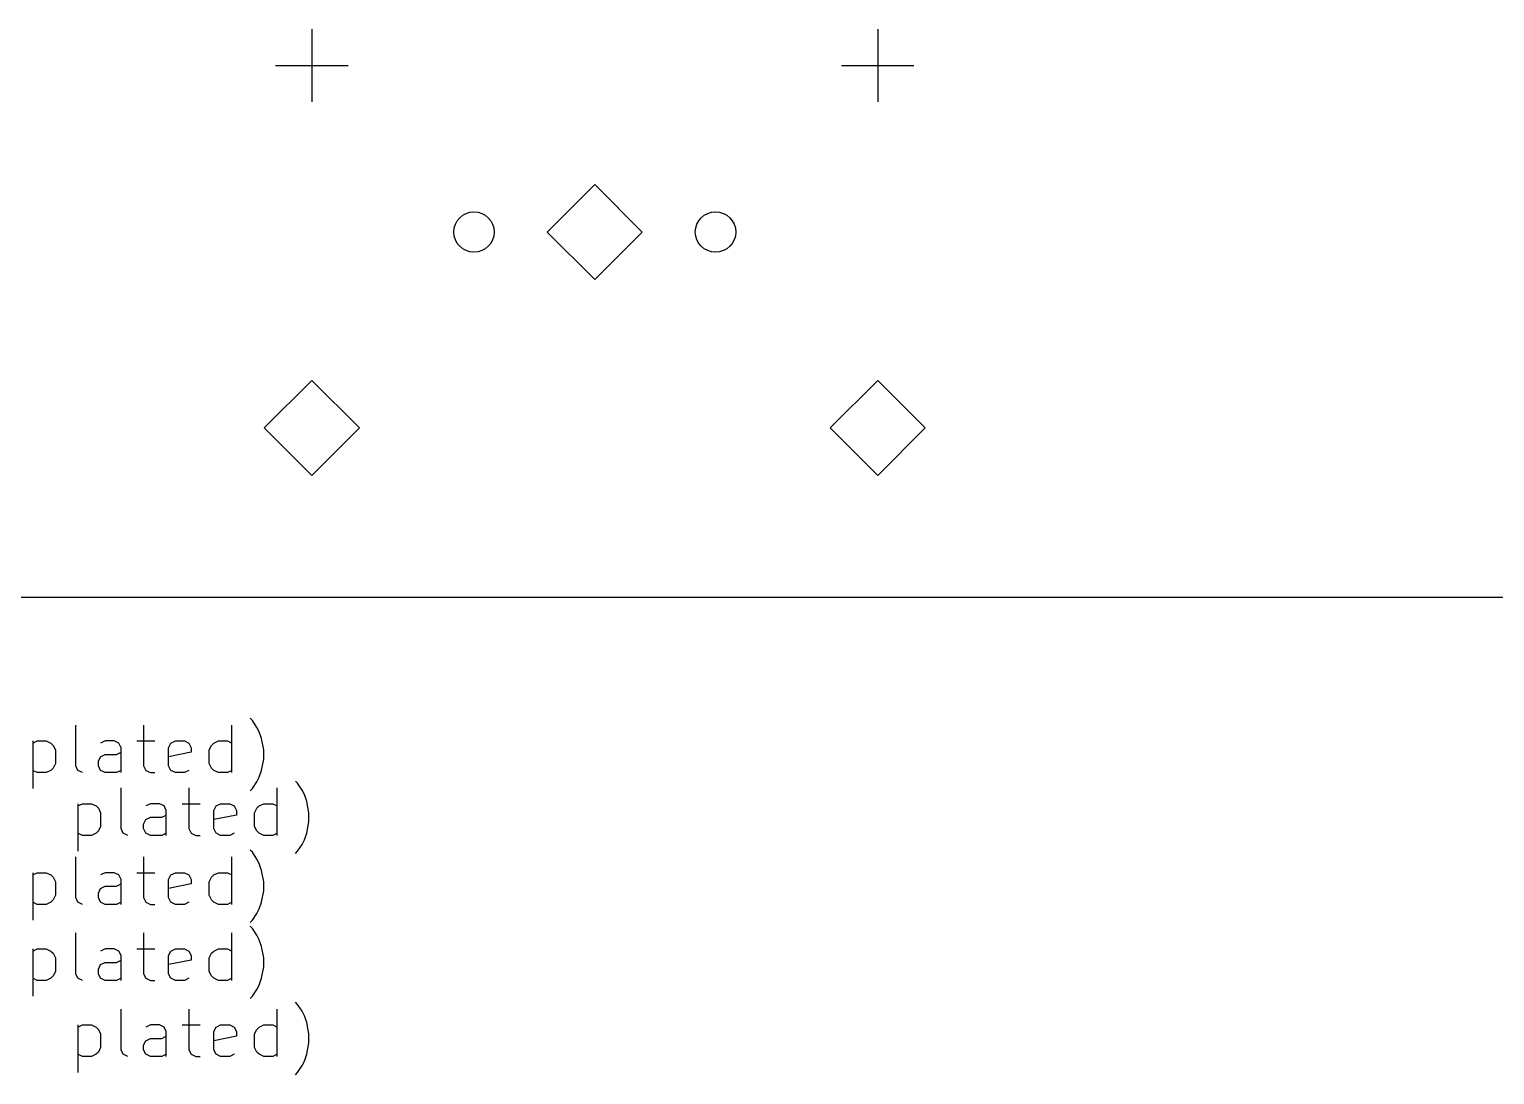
# Model space of a CAD drawing. Extents: x 0.63 to 10.16, y -5.71 to -0.71.
# Drawn here: x 3.001 to 5.427, y -5.711 to -3.981 of the extents above; entities that cross this region are included whole.
import ezdxf

# ---------------------------------------------------------------- set-up
doc = ezdxf.new("R2010")
doc.units = 0
doc.header["$MEASUREMENT"] = 0
doc.layers.add('BLACK', color=7, linetype='CONTINUOUS')

msp = doc.modelspace()

# ---------------------------------------------------------------- linework, layer by layer
at = {"layer": 'BLACK', "linetype": 'CONTINUOUS'}
for p, q in [((3.46875, -3.98059), (3.46875, -4.10066)), ((4.40576, -3.98059), (4.40576, -4.10066)), ((3.40871, -4.04062), (3.52879, -4.04062)), ((4.34572, -4.04062), (4.4658, -4.04062)), ((3.93725, -4.23748), (3.85851, -4.31622)), ((4.01599, -4.31622), (3.93725, -4.23748)), ((3.85851, -4.31622), (3.93725, -4.39496)), ((3.93725, -4.39496), (4.01599, -4.31622)), ((3.46875, -4.56188), (3.39001, -4.64062)), ((3.54749, -4.64062), (3.46875, -4.56188)), ((4.40576, -4.56188), (4.32702, -4.64062)), ((4.4845, -4.64062), (4.40576, -4.56188)), ((3.39001, -4.64062), (3.46875, -4.71937)), ((3.46875, -4.71937), (3.54749, -4.64062)), ((4.32702, -4.64062), (4.40576, -4.71937)), ((4.40576, -4.71937), (4.4845, -4.64062)), ((10.1575, -4.92126), (0.708661, -4.92126)), ((3.07783, -5.19997), (3.07783, -5.13247)), ((3.19031, -5.13247), (3.19031, -5.19997)), ((3.33655, -5.21121), (3.33655, -5.13247)), ((3.37029, -5.12497), (3.36654, -5.12123)), ((3.37779, -5.13622), (3.37029, -5.12497)), ((3.38154, -5.14372), (3.37779, -5.13622)), ((3.38529, -5.15497), (3.38154, -5.14372)), ((3.00659, -5.15872), (3.00659, -5.23746)), ((3.00659, -5.16247), (3.01409, -5.15872)), ((3.01409, -5.15872), (3.02908, -5.15872)), ((3.02908, -5.15872), (3.03658, -5.16247)), ((3.03658, -5.16247), (3.04033, -5.16622)), ((3.04033, -5.16622), (3.04408, -5.17372)), ((3.12657, -5.15872), (3.11907, -5.16247)), ((3.14157, -5.15872), (3.12657, -5.15872)), ((3.14907, -5.16247), (3.14157, -5.15872)), ((3.15282, -5.16997), (3.14907, -5.16247)), ((3.17906, -5.15872), (3.20906, -5.15872)), ((3.23156, -5.16997), (3.23531, -5.16247)), ((3.23531, -5.16247), (3.24281, -5.15872)), ((3.24281, -5.15872), (3.25781, -5.15872)), ((3.25781, -5.15872), (3.2653, -5.16247)), ((3.2653, -5.16247), (3.26905, -5.16997)), ((3.29905, -5.17372), (3.3028, -5.16622)), ((3.3028, -5.16622), (3.30655, -5.16247)), ((3.30655, -5.16247), (3.31405, -5.15872)), ((3.31405, -5.15872), (3.32905, -5.15872)), ((3.32905, -5.15872), (3.33655, -5.16247)), ((3.38904, -5.17372), (3.38529, -5.15497)), ((3.04408, -5.17372), (3.04408, -5.19622)), ((3.11532, -5.19247), (3.11907, -5.18497)), ((3.11532, -5.19997), (3.11532, -5.19247)), ((3.11907, -5.18497), (3.12657, -5.18122)), ((3.12657, -5.18122), (3.14532, -5.18122)), ((3.14532, -5.18122), (3.15282, -5.17747)), ((3.15282, -5.21121), (3.15282, -5.16997)), ((3.23156, -5.19997), (3.23156, -5.16997)), ((3.26905, -5.17747), (3.23156, -5.18497)), ((3.26905, -5.16997), (3.26905, -5.17747)), ((3.29905, -5.19622), (3.29905, -5.17372)), ((3.38529, -5.20746), (3.38904, -5.18872)), ((3.38904, -5.18872), (3.38904, -5.17372)), ((3.01409, -5.21121), (3.00659, -5.20746)), ((3.02908, -5.21121), (3.01409, -5.21121)), ((3.03658, -5.20746), (3.02908, -5.21121)), ((3.04033, -5.20371), (3.03658, -5.20746)), ((3.04408, -5.19622), (3.04033, -5.20371)), ((3.08158, -5.20746), (3.07783, -5.19997)), ((3.08908, -5.21121), (3.08158, -5.20746)), ((3.11907, -5.20746), (3.11532, -5.19997)), ((3.12657, -5.21121), (3.11907, -5.20746)), ((3.14532, -5.21121), (3.12657, -5.21121)), ((3.15282, -5.20746), (3.14532, -5.21121)), ((3.19031, -5.19997), (3.19406, -5.20746)), ((3.19406, -5.20746), (3.20156, -5.21121)), ((3.20156, -5.21121), (3.20906, -5.21121)), ((3.23531, -5.20746), (3.23156, -5.19997)), ((3.24281, -5.21121), (3.23531, -5.20746)), ((3.25781, -5.21121), (3.24281, -5.21121)), ((3.2653, -5.20746), (3.25781, -5.21121)), ((3.3028, -5.20371), (3.29905, -5.19622)), ((3.30655, -5.20746), (3.3028, -5.20371)), ((3.31405, -5.21121), (3.30655, -5.20746)), ((3.32905, -5.21121), (3.31405, -5.21121)), ((3.33655, -5.20746), (3.32905, -5.21121)), ((3.38154, -5.21871), (3.38529, -5.20746)), ((3.15282, -5.3039), (3.15282, -5.23641)), ((3.2653, -5.23641), (3.2653, -5.3039)), ((3.36654, -5.24121), (3.37029, -5.23746)), ((3.37029, -5.23746), (3.37779, -5.22621)), ((3.37779, -5.22621), (3.38154, -5.21871)), ((3.41154, -5.31515), (3.41154, -5.23641)), ((3.44528, -5.22891), (3.44153, -5.22516)), ((3.45278, -5.24016), (3.44528, -5.22891)), ((3.45653, -5.24766), (3.45278, -5.24016)), ((3.08158, -5.26266), (3.08158, -5.3414)), ((3.08158, -5.26641), (3.08908, -5.26266)), ((3.08908, -5.26266), (3.10407, -5.26266)), ((3.10407, -5.26266), (3.11157, -5.26641)), ((3.20156, -5.26266), (3.19406, -5.26641)), ((3.21656, -5.26266), (3.20156, -5.26266)), ((3.22406, -5.26641), (3.21656, -5.26266)), ((3.25406, -5.26266), (3.28405, -5.26266)), ((3.3103, -5.26641), (3.3178, -5.26266)), ((3.3178, -5.26266), (3.3328, -5.26266)), ((3.3328, -5.26266), (3.34029, -5.26641)), ((3.38154, -5.26641), (3.38904, -5.26266)), ((3.38904, -5.26266), (3.40404, -5.26266)), ((3.40404, -5.26266), (3.41154, -5.26641)), ((3.46028, -5.25891), (3.45653, -5.24766)), ((3.46403, -5.27766), (3.46028, -5.25891)), ((3.11157, -5.26641), (3.11532, -5.27016)), ((3.11532, -5.27016), (3.11907, -5.27766)), ((3.11907, -5.27766), (3.11907, -5.30015)), ((3.19031, -5.2964), (3.19406, -5.2889)), ((3.19406, -5.2889), (3.20156, -5.28515)), ((3.20156, -5.28515), (3.22031, -5.28515)), ((3.22031, -5.28515), (3.22781, -5.28141)), ((3.22781, -5.27391), (3.22406, -5.26641)), ((3.22781, -5.31515), (3.22781, -5.27391)), ((3.30655, -5.27391), (3.3103, -5.26641)), ((3.30655, -5.3039), (3.30655, -5.27391)), ((3.34404, -5.28141), (3.30655, -5.2889)), ((3.34029, -5.26641), (3.34404, -5.27391)), ((3.34404, -5.27391), (3.34404, -5.28141)), ((3.37404, -5.27766), (3.37779, -5.27016)), ((3.37404, -5.30015), (3.37404, -5.27766)), ((3.37779, -5.27016), (3.38154, -5.26641)), ((3.46403, -5.29265), (3.46403, -5.27766)), ((3.08908, -5.31515), (3.08158, -5.3114)), ((3.11157, -5.3114), (3.10407, -5.31515)), ((3.11532, -5.30765), (3.11157, -5.3114)), ((3.11907, -5.30015), (3.11532, -5.30765)), ((3.15657, -5.3114), (3.15282, -5.3039)), ((3.16407, -5.31515), (3.15657, -5.3114)), ((3.19031, -5.3039), (3.19031, -5.2964)), ((3.19406, -5.3114), (3.19031, -5.3039)), ((3.20156, -5.31515), (3.19406, -5.3114)), ((3.22781, -5.3114), (3.22031, -5.31515)), ((3.2653, -5.3039), (3.26905, -5.3114)), ((3.26905, -5.3114), (3.27655, -5.31515)), ((3.3103, -5.3114), (3.30655, -5.3039)), ((3.3178, -5.31515), (3.3103, -5.3114)), ((3.34029, -5.3114), (3.3328, -5.31515)), ((3.37779, -5.30765), (3.37404, -5.30015)), ((3.38154, -5.3114), (3.37779, -5.30765)), ((3.38904, -5.31515), (3.38154, -5.3114)), ((3.41154, -5.3114), (3.40404, -5.31515)), ((3.45653, -5.32265), (3.46028, -5.3114)), ((3.46028, -5.3114), (3.46403, -5.29265)), ((3.10407, -5.31515), (3.08908, -5.31515)), ((3.22031, -5.31515), (3.20156, -5.31515)), ((3.27655, -5.31515), (3.28405, -5.31515)), ((3.3328, -5.31515), (3.3178, -5.31515)), ((3.40404, -5.31515), (3.38904, -5.31515)), ((3.44528, -5.3414), (3.45278, -5.33015)), ((3.45278, -5.33015), (3.45653, -5.32265)), ((3.07783, -5.41808), (3.07783, -5.35058)), ((3.19031, -5.35058), (3.19031, -5.41808)), ((3.33655, -5.42932), (3.33655, -5.35058)), ((3.37029, -5.34309), (3.36654, -5.33934)), ((3.37779, -5.35433), (3.37029, -5.34309)), ((3.38154, -5.36183), (3.37779, -5.35433)), ((3.38529, -5.37308), (3.38154, -5.36183)), ((3.44153, -5.34515), (3.44528, -5.3414)), ((3.00659, -5.37683), (3.00659, -5.45557)), ((3.00659, -5.38058), (3.01409, -5.37683)), ((3.01409, -5.37683), (3.02908, -5.37683)), ((3.02908, -5.37683), (3.03658, -5.38058)), ((3.03658, -5.38058), (3.04033, -5.38433)), ((3.04033, -5.38433), (3.04408, -5.39183)), ((3.12657, -5.37683), (3.11907, -5.38058)), ((3.14157, -5.37683), (3.12657, -5.37683)), ((3.14907, -5.38058), (3.14157, -5.37683)), ((3.15282, -5.38808), (3.14907, -5.38058)), ((3.17906, -5.37683), (3.20906, -5.37683)), ((3.23156, -5.38808), (3.23531, -5.38058)), ((3.23531, -5.38058), (3.24281, -5.37683)), ((3.24281, -5.37683), (3.25781, -5.37683)), ((3.25781, -5.37683), (3.2653, -5.38058)), ((3.2653, -5.38058), (3.26905, -5.38808)), ((3.29905, -5.39183), (3.3028, -5.38433)), ((3.3028, -5.38433), (3.30655, -5.38058)), ((3.30655, -5.38058), (3.31405, -5.37683)), ((3.31405, -5.37683), (3.32905, -5.37683)), ((3.32905, -5.37683), (3.33655, -5.38058)), ((3.38904, -5.39183), (3.38529, -5.37308)), ((3.04408, -5.39183), (3.04408, -5.41433)), ((3.11532, -5.41058), (3.11907, -5.40308)), ((3.11532, -5.41808), (3.11532, -5.41058)), ((3.11907, -5.40308), (3.12657, -5.39933)), ((3.12657, -5.39933), (3.14532, -5.39933)), ((3.14532, -5.39933), (3.15282, -5.39558)), ((3.15282, -5.42932), (3.15282, -5.38808)), ((3.23156, -5.41808), (3.23156, -5.38808)), ((3.26905, -5.39558), (3.23156, -5.40308)), ((3.26905, -5.38808), (3.26905, -5.39558)), ((3.29905, -5.41433), (3.29905, -5.39183)), ((3.38529, -5.42557), (3.38904, -5.40683)), ((3.38904, -5.40683), (3.38904, -5.39183)), ((3.01409, -5.42932), (3.00659, -5.42557)), ((3.02908, -5.42932), (3.01409, -5.42932)), ((3.03658, -5.42557), (3.02908, -5.42932)), ((3.04033, -5.42183), (3.03658, -5.42557)), ((3.04408, -5.41433), (3.04033, -5.42183)), ((3.08158, -5.42557), (3.07783, -5.41808)), ((3.08908, -5.42932), (3.08158, -5.42557)), ((3.11907, -5.42557), (3.11532, -5.41808)), ((3.12657, -5.42932), (3.11907, -5.42557)), ((3.14532, -5.42932), (3.12657, -5.42932)), ((3.15282, -5.42557), (3.14532, -5.42932)), ((3.19031, -5.41808), (3.19406, -5.42557)), ((3.19406, -5.42557), (3.20156, -5.42932)), ((3.20156, -5.42932), (3.20906, -5.42932)), ((3.23531, -5.42557), (3.23156, -5.41808)), ((3.24281, -5.42932), (3.23531, -5.42557)), ((3.25781, -5.42932), (3.24281, -5.42932)), ((3.2653, -5.42557), (3.25781, -5.42932)), ((3.3028, -5.42183), (3.29905, -5.41433)), ((3.30655, -5.42557), (3.3028, -5.42183)), ((3.31405, -5.42932), (3.30655, -5.42557)), ((3.32905, -5.42932), (3.31405, -5.42932)), ((3.33655, -5.42557), (3.32905, -5.42932)), ((3.38154, -5.43682), (3.38529, -5.42557)), ((3.36654, -5.45932), (3.37029, -5.45557)), ((3.37029, -5.45557), (3.37779, -5.44432)), ((3.37779, -5.44432), (3.38154, -5.43682)), ((3.07783, -5.54406), (3.07783, -5.47657)), ((3.19031, -5.47657), (3.19031, -5.54406)), ((3.33655, -5.55531), (3.33655, -5.47657)), ((3.37029, -5.46907), (3.36654, -5.46532)), ((3.37779, -5.48032), (3.37029, -5.46907)), ((3.38154, -5.48782), (3.37779, -5.48032)), ((3.00659, -5.50282), (3.00659, -5.58156)), ((3.00659, -5.50656), (3.01409, -5.50282)), ((3.01409, -5.50282), (3.02908, -5.50282)), ((3.02908, -5.50282), (3.03658, -5.50656)), ((3.03658, -5.50656), (3.04033, -5.51031)), ((3.12657, -5.50282), (3.11907, -5.50656)), ((3.14157, -5.50282), (3.12657, -5.50282)), ((3.14907, -5.50656), (3.14157, -5.50282)), ((3.15282, -5.51406), (3.14907, -5.50656)), ((3.17906, -5.50282), (3.20906, -5.50282)), ((3.23156, -5.51406), (3.23531, -5.50656)), ((3.23531, -5.50656), (3.24281, -5.50282)), ((3.24281, -5.50282), (3.25781, -5.50282)), ((3.25781, -5.50282), (3.2653, -5.50656)), ((3.2653, -5.50656), (3.26905, -5.51406)), ((3.3028, -5.51031), (3.30655, -5.50656)), ((3.30655, -5.50656), (3.31405, -5.50282)), ((3.31405, -5.50282), (3.32905, -5.50282)), ((3.32905, -5.50282), (3.33655, -5.50656)), ((3.38529, -5.49907), (3.38154, -5.48782)), ((3.38904, -5.51781), (3.38529, -5.49907)), ((3.04033, -5.51031), (3.04408, -5.51781)), ((3.04408, -5.51781), (3.04408, -5.54031)), ((3.11532, -5.53656), (3.11907, -5.52906)), ((3.11907, -5.52906), (3.12657, -5.52531)), ((3.12657, -5.52531), (3.14532, -5.52531)), ((3.14532, -5.52531), (3.15282, -5.52156)), ((3.15282, -5.55531), (3.15282, -5.51406)), ((3.23156, -5.54406), (3.23156, -5.51406)), ((3.26905, -5.52156), (3.23156, -5.52906)), ((3.26905, -5.51406), (3.26905, -5.52156)), ((3.29905, -5.51781), (3.3028, -5.51031)), ((3.29905, -5.54031), (3.29905, -5.51781)), ((3.38904, -5.53281), (3.38904, -5.51781)), ((3.01409, -5.55531), (3.00659, -5.55156)), ((3.02908, -5.55531), (3.01409, -5.55531)), ((3.03658, -5.55156), (3.02908, -5.55531)), ((3.04033, -5.54781), (3.03658, -5.55156)), ((3.04408, -5.54031), (3.04033, -5.54781)), ((3.08158, -5.55156), (3.07783, -5.54406)), ((3.08908, -5.55531), (3.08158, -5.55156)), ((3.11532, -5.54406), (3.11532, -5.53656)), ((3.11907, -5.55156), (3.11532, -5.54406)), ((3.12657, -5.55531), (3.11907, -5.55156)), ((3.14532, -5.55531), (3.12657, -5.55531)), ((3.15282, -5.55156), (3.14532, -5.55531)), ((3.19031, -5.54406), (3.19406, -5.55156)), ((3.19406, -5.55156), (3.20156, -5.55531)), ((3.20156, -5.55531), (3.20906, -5.55531)), ((3.23531, -5.55156), (3.23156, -5.54406)), ((3.24281, -5.55531), (3.23531, -5.55156)), ((3.25781, -5.55531), (3.24281, -5.55531)), ((3.2653, -5.55156), (3.25781, -5.55531)), ((3.3028, -5.54781), (3.29905, -5.54031)), ((3.30655, -5.55156), (3.3028, -5.54781)), ((3.31405, -5.55531), (3.30655, -5.55156)), ((3.32905, -5.55531), (3.31405, -5.55531)), ((3.33655, -5.55156), (3.32905, -5.55531)), ((3.38154, -5.56281), (3.38529, -5.55156)), ((3.38529, -5.55156), (3.38904, -5.53281)), ((3.37029, -5.58156), (3.37779, -5.57031)), ((3.37779, -5.57031), (3.38154, -5.56281)), ((3.15282, -5.67004), (3.15282, -5.60255)), ((3.2653, -5.60255), (3.2653, -5.67004)), ((3.36654, -5.5853), (3.37029, -5.58156)), ((3.41154, -5.68129), (3.41154, -5.60255)), ((3.44528, -5.59505), (3.44153, -5.5913)), ((3.45278, -5.6063), (3.44528, -5.59505)), ((3.08158, -5.6288), (3.08158, -5.70754)), ((3.08158, -5.63255), (3.08908, -5.6288)), ((3.08908, -5.6288), (3.10407, -5.6288)), ((3.10407, -5.6288), (3.11157, -5.63255)), ((3.20156, -5.6288), (3.19406, -5.63255)), ((3.21656, -5.6288), (3.20156, -5.6288)), ((3.22406, -5.63255), (3.21656, -5.6288)), ((3.25406, -5.6288), (3.28405, -5.6288)), ((3.3103, -5.63255), (3.3178, -5.6288)), ((3.3178, -5.6288), (3.3328, -5.6288)), ((3.3328, -5.6288), (3.34029, -5.63255)), ((3.38154, -5.63255), (3.38904, -5.6288)), ((3.38904, -5.6288), (3.40404, -5.6288)), ((3.40404, -5.6288), (3.41154, -5.63255)), ((3.45653, -5.6138), (3.45278, -5.6063)), ((3.46028, -5.62505), (3.45653, -5.6138)), ((3.46403, -5.6438), (3.46028, -5.62505)), ((3.11157, -5.63255), (3.11532, -5.6363)), ((3.11532, -5.6363), (3.11907, -5.6438)), ((3.11907, -5.6438), (3.11907, -5.66629)), ((3.19406, -5.65505), (3.20156, -5.6513)), ((3.20156, -5.6513), (3.22031, -5.6513)), ((3.22031, -5.6513), (3.22781, -5.64755)), ((3.22781, -5.64005), (3.22406, -5.63255)), ((3.22781, -5.68129), (3.22781, -5.64005)), ((3.30655, -5.64005), (3.3103, -5.63255)), ((3.30655, -5.67004), (3.30655, -5.64005)), ((3.34404, -5.64755), (3.30655, -5.65505)), ((3.34029, -5.63255), (3.34404, -5.64005)), ((3.34404, -5.64005), (3.34404, -5.64755)), ((3.37404, -5.6438), (3.37779, -5.6363)), ((3.37404, -5.66629), (3.37404, -5.6438)), ((3.37779, -5.6363), (3.38154, -5.63255)), ((3.46403, -5.6588), (3.46403, -5.6438)), ((3.08908, -5.68129), (3.08158, -5.67754)), ((3.11157, -5.67754), (3.10407, -5.68129)), ((3.11532, -5.67379), (3.11157, -5.67754)), ((3.11907, -5.66629), (3.11532, -5.67379)), ((3.15657, -5.67754), (3.15282, -5.67004)), ((3.16407, -5.68129), (3.15657, -5.67754)), ((3.19031, -5.66255), (3.19406, -5.65505)), ((3.19031, -5.67004), (3.19031, -5.66255)), ((3.19406, -5.67754), (3.19031, -5.67004)), ((3.20156, -5.68129), (3.19406, -5.67754)), ((3.22781, -5.67754), (3.22031, -5.68129)), ((3.2653, -5.67004), (3.26905, -5.67754)), ((3.26905, -5.67754), (3.27655, -5.68129)), ((3.3103, -5.67754), (3.30655, -5.67004)), ((3.3178, -5.68129), (3.3103, -5.67754)), ((3.34029, -5.67754), (3.3328, -5.68129)), ((3.37779, -5.67379), (3.37404, -5.66629)), ((3.38154, -5.67754), (3.37779, -5.67379)), ((3.38904, -5.68129), (3.38154, -5.67754)), ((3.41154, -5.67754), (3.40404, -5.68129)), ((3.45653, -5.68879), (3.46028, -5.67754)), ((3.46028, -5.67754), (3.46403, -5.6588)), ((3.10407, -5.68129), (3.08908, -5.68129)), ((3.22031, -5.68129), (3.20156, -5.68129)), ((3.27655, -5.68129), (3.28405, -5.68129)), ((3.3328, -5.68129), (3.3178, -5.68129)), ((3.40404, -5.68129), (3.38904, -5.68129)), ((3.44528, -5.70754), (3.45278, -5.69629)), ((3.45278, -5.69629), (3.45653, -5.68879)), ((3.44153, -5.71129), (3.44528, -5.70754))]:
    msp.add_line(p, q, dxfattribs=at)
at = {"layer": 'BLACK'}
for centre in [(3.73725, -4.31622), (4.13725, -4.31622)]:
    msp.add_circle(centre, 0.033465, dxfattribs=at)

doc.saveas('drawing.dxf')
